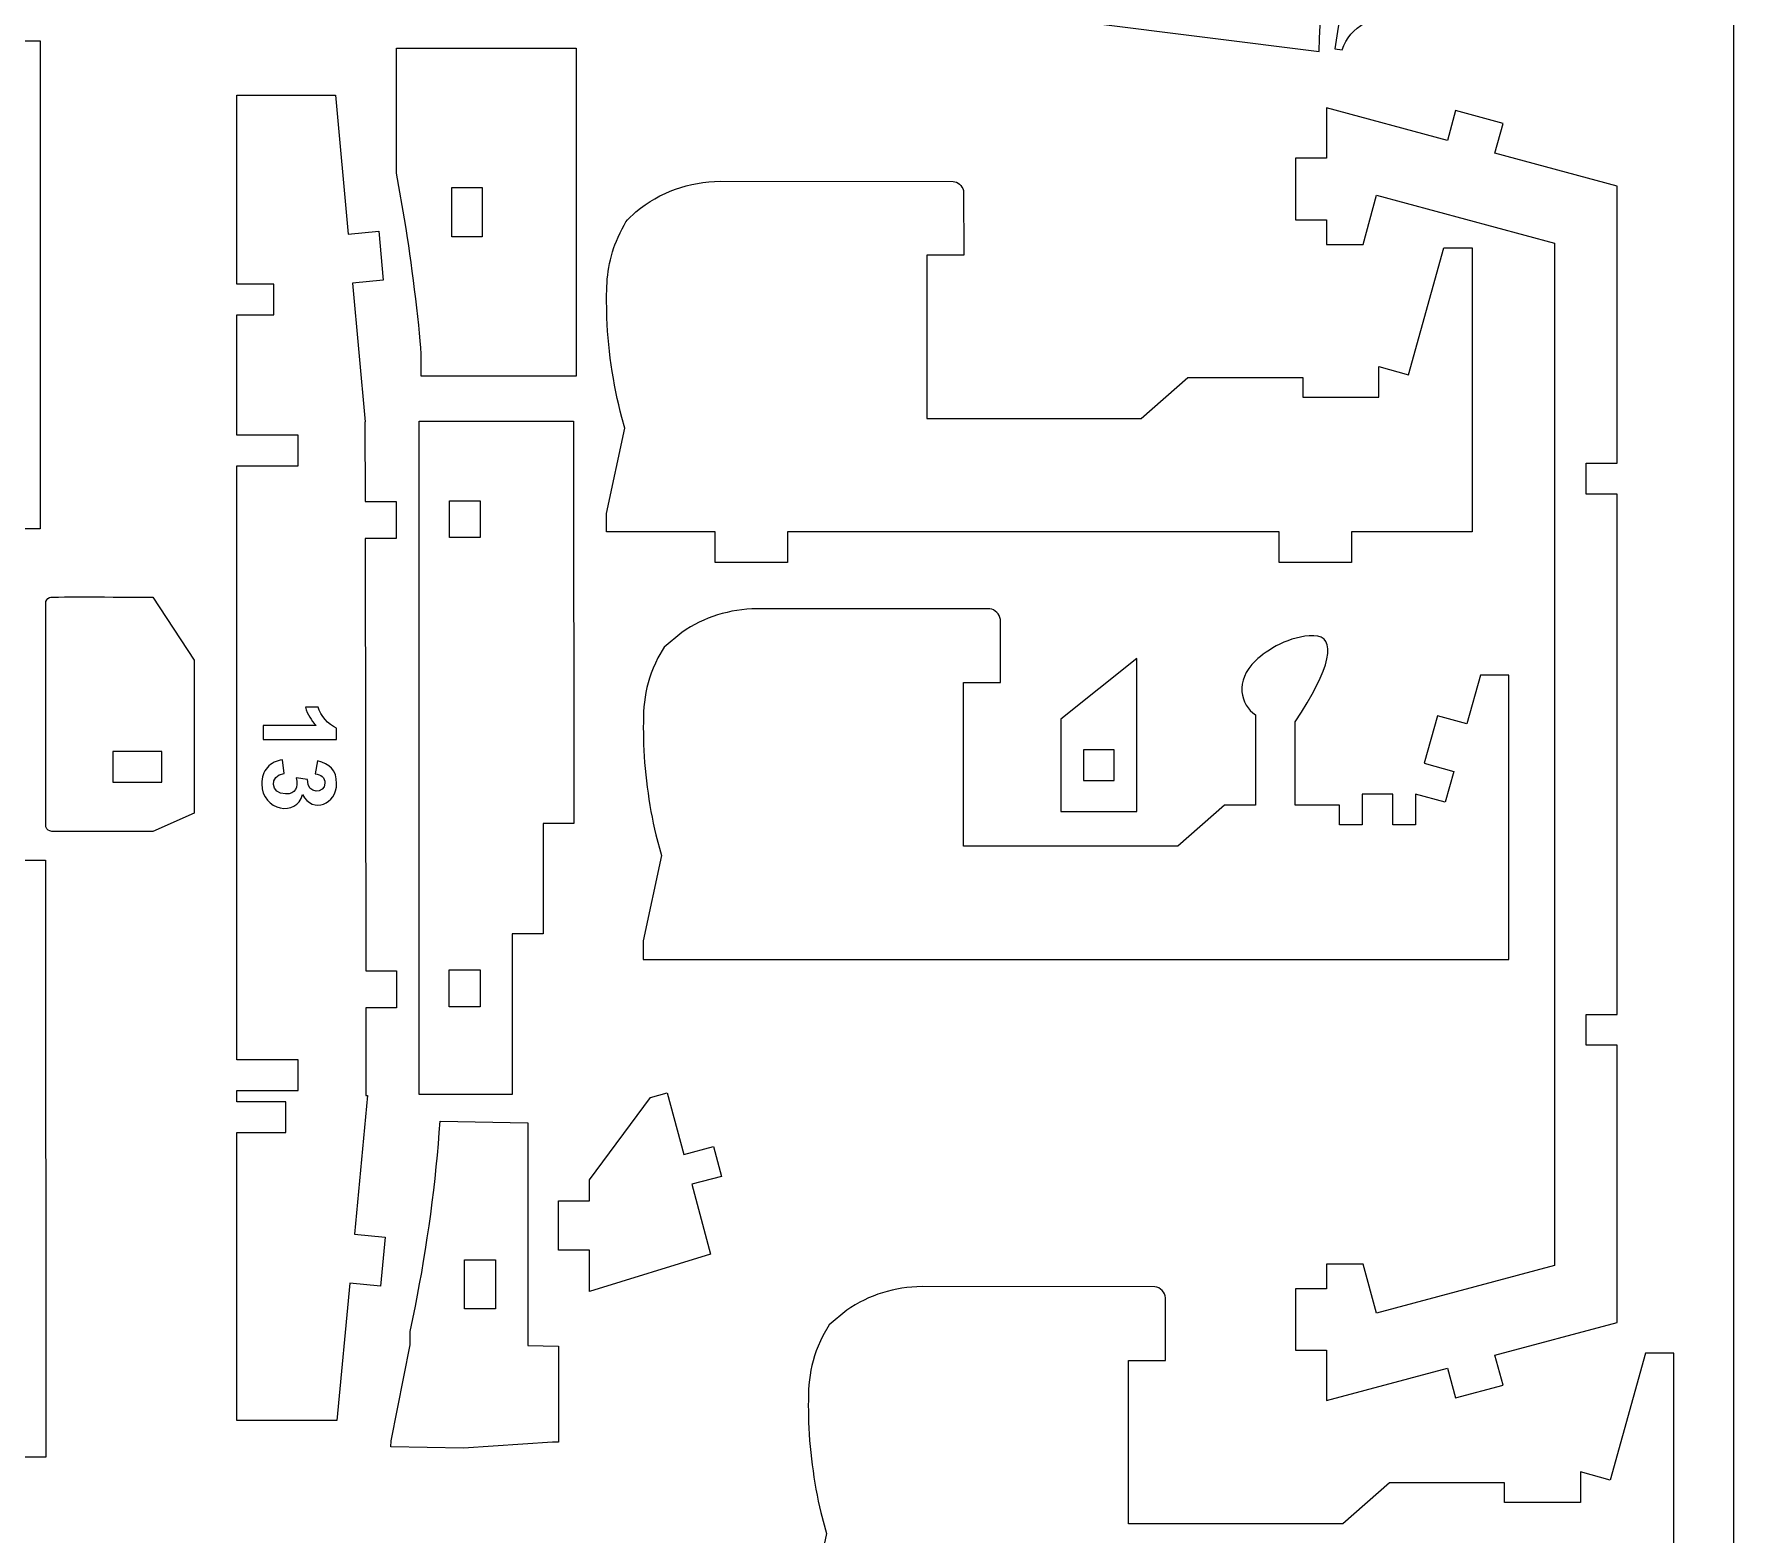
# Model space of a CAD drawing. Header units: centimetres. Extents: x -115 to 36, y 62 to 130.
# Drawn here: x -57.86 to -40.25, y 95.23 to 110.78 of the extents above; entities that cross this region are included whole.
import ezdxf

# ---------------------------------------------------------------- set-up
doc = ezdxf.new("R2010")
doc.units = ezdxf.units.CM
doc.header["$MEASUREMENT"] = 0
doc.layers.add('Camada 1', color=7, linetype='Continuous')

msp = doc.modelspace()

# ---------------------------------------------------------------- linework, layer by layer
at = {"layer": 'Camada 1', "lineweight": 9}
for points, knots in [([(-76.48531, 129.0524), (-76.48531, 129.73959), (-75.92308, 130.30186), (-75.23589, 130.30186), (-75.23589, 130.30186), (-75.23589, 130.30186), (-41.50117, 130.30186), (-41.50117, 130.30186), (-41.50117, 130.30186), (-40.81398, 130.30186), (-40.25171, 129.73959), (-40.25171, 129.0524), (-40.25171, 129.0524), (-40.25171, 129.0524), (-40.25171, 76.57619), (-40.25171, 76.57619), (-40.25171, 76.57619), (-40.25171, 75.88896), (-40.81398, 75.32674), (-41.50117, 75.32674), (-41.50117, 75.32674), (-41.50117, 75.32674), (-75.23589, 75.32674), (-75.23589, 75.32674), (-75.23589, 75.32674), (-75.92308, 75.32674), (-76.48531, 75.88896), (-76.48531, 76.57619), (-76.48531, 76.57619), (-76.48531, 76.57619), (-76.48531, 129.0524), (-76.48531, 129.0524)], [0, 0, 0, 0, 0.11111111, 0.11111111, 0.11111111, 0.11111111, 0.22222222, 0.22222222, 0.22222222, 0.22222222, 0.33333333, 0.33333333, 0.33333333, 0.33333333, 0.44444444, 0.44444444, 0.44444444, 0.44444444, 0.55555556, 0.55555556, 0.55555556, 0.55555556, 0.66666667, 0.66666667, 0.66666667, 0.66666667, 0.77777778, 0.77777778, 0.77777778, 0.77777778, 1, 1, 1, 1]), ([(-44.86563, 112.9961), (-44.65732, 112.941), (-44.69639, 112.95119), (-44.50842, 112.85409), (-44.50842, 112.85409), (-44.31948, 112.71112), (-44.37018, 112.7559), (-44.20657, 112.58328), (-44.20657, 112.58328), (-44.43251, 111.87765), (-44.52601, 111.33682), (-44.54999, 110.59627), (-44.54999, 110.59627), (-44.54999, 110.59627), (-46.9168, 110.89165), (-46.9168, 110.89165), (-46.9168, 110.89165), (-46.68717, 111.27191), (-46.67427, 111.37247), (-46.65968, 111.80995), (-46.65968, 111.80995), (-46.65968, 111.80995), (-46.62386, 113.27004), (-46.62386, 113.27004), (-46.62386, 113.27004), (-46.02628, 113.21875), (-45.44748, 113.15003), (-44.86563, 112.9961)], [0, 0, 0, 0, 0.125, 0.125, 0.125, 0.125, 0.25, 0.25, 0.25, 0.25, 0.375, 0.375, 0.375, 0.375, 0.5, 0.5, 0.5, 0.5, 0.625, 0.625, 0.625, 0.625, 0.75, 0.75, 0.75, 0.75, 1, 1, 1, 1]), ([(-44.38498, 110.62143), (-44.31355, 111.12817), (-44.24128, 111.43908), (-44.08194, 111.9254), (-44.08194, 111.9254), (-44.08194, 111.9254), (-43.83349, 112.54784), (-43.83349, 112.54784), (-43.83349, 112.54784), (-43.83349, 112.54784), (-43.72917, 112.35716), (-43.72917, 112.35716), (-43.72917, 112.35716), (-43.67322, 112.2366), (-43.60856, 112.02469), (-43.5812, 111.89436), (-43.5812, 111.89436), (-43.53468, 111.67285), (-43.51481, 111.39645), (-43.51265, 111.16835), (-43.51265, 111.16835), (-43.51265, 111.16835), (-44.07589, 110.89262), (-44.07589, 110.89262), (-44.07589, 110.89262), (-44.19349, 110.82391), (-44.2631, 110.73814), (-44.3108, 110.61339), (-44.3108, 110.61339), (-44.3108, 110.61339), (-44.38498, 110.62143), (-44.38498, 110.62143)], [0, 0, 0, 0, 0.11111111, 0.11111111, 0.11111111, 0.11111111, 0.22222222, 0.22222222, 0.22222222, 0.22222222, 0.33333333, 0.33333333, 0.33333333, 0.33333333, 0.44444444, 0.44444444, 0.44444444, 0.44444444, 0.55555556, 0.55555556, 0.55555556, 0.55555556, 0.66666667, 0.66666667, 0.66666667, 0.66666667, 0.77777778, 0.77777778, 0.77777778, 0.77777778, 1, 1, 1, 1]), ([(-57.79739, 110.7064), (-57.79739, 110.7064), (-59.45777, 110.70623), (-59.45777, 110.70623), (-59.45777, 110.70623), (-59.45777, 110.70623), (-59.4573, 105.6503), (-59.4573, 105.6503), (-59.4573, 105.6503), (-59.4573, 105.6503), (-57.79692, 105.65042), (-57.79692, 105.65042), (-57.79692, 105.65042), (-57.79692, 105.65042), (-57.79739, 110.7064), (-57.79739, 110.7064)], [0, 0, 0, 0, 0.2, 0.2, 0.2, 0.2, 0.4, 0.4, 0.4, 0.4, 0.6, 0.6, 0.6, 0.6, 1, 1, 1, 1]), ([(-53.84832, 107.23193), (-53.84832, 107.23193), (-52.24486, 107.23193), (-52.24486, 107.23193), (-52.24486, 107.23193), (-52.24486, 107.23193), (-52.24486, 110.63011), (-52.24486, 110.63011), (-52.24486, 110.63011), (-52.24486, 110.63011), (-54.10471, 110.63011), (-54.10471, 110.63011), (-54.10471, 110.63011), (-54.10471, 110.63011), (-54.10471, 109.33401), (-54.10471, 109.33401), (-54.10471, 109.33401), (-54.10471, 109.33401), (-54.01113, 108.80223), (-54.01113, 108.80223), (-54.01113, 108.80223), (-53.95839, 108.472), (-53.86688, 107.78206), (-53.85098, 107.4613), (-53.85098, 107.4613), (-53.85098, 107.4613), (-53.84832, 107.23193), (-53.84832, 107.23193)], [0, 0, 0, 0, 0.125, 0.125, 0.125, 0.125, 0.25, 0.25, 0.25, 0.25, 0.375, 0.375, 0.375, 0.375, 0.5, 0.5, 0.5, 0.5, 0.625, 0.625, 0.625, 0.625, 0.75, 0.75, 0.75, 0.75, 1, 1, 1, 1]), ([(-55.37578, 108.18414), (-55.37578, 108.18414), (-55.37578, 107.8655), (-55.37578, 107.8655), (-55.37578, 107.8655), (-55.37578, 107.8655), (-55.75811, 107.86503), (-55.75811, 107.86503), (-55.75811, 107.86503), (-55.75811, 107.86503), (-55.75832, 106.62006), (-55.75832, 106.62006), (-55.75832, 106.62006), (-55.75832, 106.62006), (-55.12251, 106.62006), (-55.12251, 106.62006), (-55.12251, 106.62006), (-55.12251, 106.62006), (-55.12251, 106.3015), (-55.12251, 106.3015), (-55.12251, 106.3015), (-55.12251, 106.3015), (-55.75832, 106.30146), (-55.75832, 106.30146), (-55.75832, 106.30146), (-55.75832, 106.30146), (-55.7595, 100.14746), (-55.7595, 100.14746), (-55.7595, 100.14746), (-55.7595, 100.14746), (-55.12234, 100.1475), (-55.12234, 100.1475), (-55.12234, 100.1475), (-55.12234, 100.1475), (-55.12234, 99.8289), (-55.12234, 99.8289), (-55.12234, 99.8289), (-55.12234, 99.8289), (-55.75955, 99.82885), (-55.75955, 99.82885), (-55.75955, 99.82885), (-55.75955, 99.82885), (-55.75955, 99.7115), (-55.75955, 99.7115), (-55.75955, 99.7115), (-55.75955, 99.7115), (-55.2498, 99.71142), (-55.2498, 99.71142), (-55.2498, 99.71142), (-55.2498, 99.71142), (-55.24984, 99.39282), (-55.24984, 99.39282), (-55.24984, 99.39282), (-55.24984, 99.39282), (-55.75963, 99.39286), (-55.75963, 99.39286), (-55.75963, 99.39286), (-55.75963, 99.39286), (-55.7601, 96.41008), (-55.7601, 96.41008), (-55.7601, 96.41008), (-55.7601, 96.41008), (-54.72356, 96.41016), (-54.72356, 96.41016), (-54.72356, 96.41016), (-54.72356, 96.41016), (-54.58836, 97.83292), (-54.58836, 97.83292), (-54.58836, 97.83292), (-54.58836, 97.83292), (-54.2712, 97.80268), (-54.2712, 97.80268), (-54.2712, 97.80268), (-54.2712, 97.80268), (-54.22299, 98.31019), (-54.22299, 98.31019), (-54.22299, 98.31019), (-54.22299, 98.31019), (-54.54016, 98.34042), (-54.54016, 98.34042), (-54.54016, 98.34042), (-54.54016, 98.34042), (-54.40699, 99.77642), (-54.40699, 99.77642), (-54.40699, 99.77642), (-54.40699, 99.77642), (-54.42251, 99.77642), (-54.42251, 99.77642), (-54.42251, 99.77642), (-54.42251, 99.77642), (-54.42378, 100.68609), (-54.42378, 100.68609), (-54.42378, 100.68609), (-54.42378, 100.68609), (-54.10454, 100.68655), (-54.10454, 100.68655), (-54.10454, 100.68655), (-54.10454, 100.68655), (-54.10513, 101.06888), (-54.10513, 101.06888), (-54.10513, 101.06888), (-54.10513, 101.06888), (-54.42437, 101.06842), (-54.42437, 101.06842), (-54.42437, 101.06842), (-54.42437, 101.06842), (-54.43059, 105.54919), (-54.43059, 105.54919), (-54.43059, 105.54919), (-54.43059, 105.54919), (-54.10932, 105.54931), (-54.10932, 105.54931), (-54.10932, 105.54931), (-54.10932, 105.54931), (-54.10957, 105.93164), (-54.10957, 105.93164), (-54.10957, 105.93164), (-54.10957, 105.93164), (-54.43114, 105.93152), (-54.43114, 105.93152), (-54.43114, 105.93152), (-54.43114, 105.93152), (-54.43355, 106.75597), (-54.43355, 106.75597), (-54.43355, 106.75597), (-54.43355, 106.75597), (-54.42923, 106.75644), (-54.42923, 106.75644), (-54.42923, 106.75644), (-54.42923, 106.75644), (-54.55995, 108.19493), (-54.55995, 108.19493), (-54.55995, 108.19493), (-54.55995, 108.19493), (-54.24198, 108.22423), (-54.24198, 108.22423), (-54.24198, 108.22423), (-54.24198, 108.22423), (-54.28812, 108.73191), (-54.28812, 108.73191), (-54.28812, 108.73191), (-54.28812, 108.73191), (-54.60608, 108.7026), (-54.60608, 108.7026), (-54.60608, 108.7026), (-54.60608, 108.7026), (-54.73676, 110.14109), (-54.73676, 110.14109), (-54.73676, 110.14109), (-54.73676, 110.14109), (-55.76039, 110.14113), (-55.76039, 110.14113), (-55.76039, 110.14113), (-55.76039, 110.14113), (-55.75811, 108.18364), (-55.75811, 108.18364), (-55.75811, 108.18364), (-55.75811, 108.18364), (-55.37578, 108.18414), (-55.37578, 108.18414)], [0, 0, 0, 0, 0.02439024, 0.02439024, 0.02439024, 0.02439024, 0.04878049, 0.04878049, 0.04878049, 0.04878049, 0.07317073, 0.07317073, 0.07317073, 0.07317073, 0.09756098, 0.09756098, 0.09756098, 0.09756098, 0.12195122, 0.12195122, 0.12195122, 0.12195122, 0.14634146, 0.14634146, 0.14634146, 0.14634146, 0.17073171, 0.17073171, 0.17073171, 0.17073171, 0.19512195, 0.19512195, 0.19512195, 0.19512195, 0.2195122, 0.2195122, 0.2195122, 0.2195122, 0.24390244, 0.24390244, 0.24390244, 0.24390244, 0.26829268, 0.26829268, 0.26829268, 0.26829268, 0.29268293, 0.29268293, 0.29268293, 0.29268293, 0.31707317, 0.31707317, 0.31707317, 0.31707317, 0.34146341, 0.34146341, 0.34146341, 0.34146341, 0.36585366, 0.36585366, 0.36585366, 0.36585366, 0.3902439, 0.3902439, 0.3902439, 0.3902439, 0.41463415, 0.41463415, 0.41463415, 0.41463415, 0.43902439, 0.43902439, 0.43902439, 0.43902439, 0.46341463, 0.46341463, 0.46341463, 0.46341463, 0.48780488, 0.48780488, 0.48780488, 0.48780488, 0.51219512, 0.51219512, 0.51219512, 0.51219512, 0.53658537, 0.53658537, 0.53658537, 0.53658537, 0.56097561, 0.56097561, 0.56097561, 0.56097561, 0.58536585, 0.58536585, 0.58536585, 0.58536585, 0.6097561, 0.6097561, 0.6097561, 0.6097561, 0.63414634, 0.63414634, 0.63414634, 0.63414634, 0.65853659, 0.65853659, 0.65853659, 0.65853659, 0.68292683, 0.68292683, 0.68292683, 0.68292683, 0.70731707, 0.70731707, 0.70731707, 0.70731707, 0.73170732, 0.73170732, 0.73170732, 0.73170732, 0.75609756, 0.75609756, 0.75609756, 0.75609756, 0.7804878, 0.7804878, 0.7804878, 0.7804878, 0.80487805, 0.80487805, 0.80487805, 0.80487805, 0.82926829, 0.82926829, 0.82926829, 0.82926829, 0.85365854, 0.85365854, 0.85365854, 0.85365854, 0.87804878, 0.87804878, 0.87804878, 0.87804878, 0.90243902, 0.90243902, 0.90243902, 0.90243902, 0.92682927, 0.92682927, 0.92682927, 0.92682927, 0.95121951, 0.95121951, 0.95121951, 0.95121951, 1, 1, 1, 1]), ([(-41.78158, 106.32755), (-41.78158, 106.32755), (-41.78158, 106.00895), (-41.78158, 106.00895), (-41.78158, 106.00895), (-41.78158, 106.00895), (-41.46298, 106.00895), (-41.46298, 106.00895), (-41.46298, 106.00895), (-41.46298, 106.00895), (-41.46298, 100.61711), (-41.46298, 100.61711), (-41.46298, 100.61711), (-41.46298, 100.61711), (-41.78158, 100.61711), (-41.78158, 100.61711), (-41.78158, 100.61711), (-41.78158, 100.61711), (-41.78158, 100.29851), (-41.78158, 100.29851), (-41.78158, 100.29851), (-41.78158, 100.29851), (-41.46298, 100.29851), (-41.46298, 100.29851), (-41.46298, 100.29851), (-41.46298, 100.29851), (-41.46298, 97.4261), (-41.46298, 97.4261), (-41.46298, 97.4261), (-41.46298, 97.4261), (-42.72753, 97.08543), (-42.72753, 97.08543), (-42.72753, 97.08543), (-42.72753, 97.08543), (-42.64422, 96.77609), (-42.64422, 96.77609), (-42.64422, 96.77609), (-42.64422, 96.77609), (-43.13642, 96.64347), (-43.13642, 96.64347), (-43.13642, 96.64347), (-43.13642, 96.64347), (-43.21977, 96.95281), (-43.21977, 96.95281), (-43.21977, 96.95281), (-43.21977, 96.95281), (-44.47362, 96.61501), (-44.47362, 96.61501), (-44.47362, 96.61501), (-44.47362, 96.61501), (-44.47362, 97.13765), (-44.47362, 97.13765), (-44.47362, 97.13765), (-44.47362, 97.13765), (-44.79223, 97.13765), (-44.79223, 97.13765), (-44.79223, 97.13765), (-44.79223, 97.13765), (-44.79223, 97.77486), (-44.79223, 97.77486), (-44.79223, 97.77486), (-44.79223, 97.77486), (-44.47362, 97.77486), (-44.47362, 97.77486), (-44.47362, 97.77486), (-44.47362, 97.77486), (-44.47362, 98.02977), (-44.47362, 98.02977), (-44.47362, 98.02977), (-44.47362, 98.02977), (-44.09129, 98.02977), (-44.09129, 98.02977), (-44.09129, 98.02977), (-44.09129, 98.02977), (-43.95386, 97.5196), (-43.95386, 97.5196), (-43.95386, 97.5196), (-43.95386, 97.5196), (-42.11088, 98.0162), (-42.11088, 98.0162), (-42.11088, 98.0162), (-42.11088, 98.0162), (-42.11088, 108.60986), (-42.11088, 108.60986), (-42.11088, 108.60986), (-42.11088, 108.60986), (-43.95386, 109.10641), (-43.95386, 109.10641), (-43.95386, 109.10641), (-43.95386, 109.10641), (-44.09129, 108.59629), (-44.09129, 108.59629), (-44.09129, 108.59629), (-44.09129, 108.59629), (-44.47362, 108.59629), (-44.47362, 108.59629), (-44.47362, 108.59629), (-44.47362, 108.59629), (-44.47362, 108.85116), (-44.47362, 108.85116), (-44.47362, 108.85116), (-44.47362, 108.85116), (-44.79223, 108.85116), (-44.79223, 108.85116), (-44.79223, 108.85116), (-44.79223, 108.85116), (-44.79223, 109.48836), (-44.79223, 109.48836), (-44.79223, 109.48836), (-44.79223, 109.48836), (-44.47362, 109.48836), (-44.47362, 109.48836), (-44.47362, 109.48836), (-44.47362, 109.48836), (-44.47362, 110.01105), (-44.47362, 110.01105), (-44.47362, 110.01105), (-44.47362, 110.01105), (-43.21977, 109.67325), (-43.21977, 109.67325), (-43.21977, 109.67325), (-43.21977, 109.67325), (-43.13642, 109.98259), (-43.13642, 109.98259), (-43.13642, 109.98259), (-43.13642, 109.98259), (-42.64422, 109.84997), (-42.64422, 109.84997), (-42.64422, 109.84997), (-42.64422, 109.84997), (-42.72753, 109.54063), (-42.72753, 109.54063), (-42.72753, 109.54063), (-42.72753, 109.54063), (-41.46298, 109.19991), (-41.46298, 109.19991), (-41.46298, 109.19991), (-41.46298, 109.19991), (-41.46298, 106.32755), (-41.46298, 106.32755), (-41.46298, 106.32755), (-41.46298, 106.32755), (-41.78158, 106.32755), (-41.78158, 106.32755)], [0, 0, 0, 0, 0.02702703, 0.02702703, 0.02702703, 0.02702703, 0.05405405, 0.05405405, 0.05405405, 0.05405405, 0.08108108, 0.08108108, 0.08108108, 0.08108108, 0.10810811, 0.10810811, 0.10810811, 0.10810811, 0.13513514, 0.13513514, 0.13513514, 0.13513514, 0.16216216, 0.16216216, 0.16216216, 0.16216216, 0.18918919, 0.18918919, 0.18918919, 0.18918919, 0.21621622, 0.21621622, 0.21621622, 0.21621622, 0.24324324, 0.24324324, 0.24324324, 0.24324324, 0.27027027, 0.27027027, 0.27027027, 0.27027027, 0.2972973, 0.2972973, 0.2972973, 0.2972973, 0.32432432, 0.32432432, 0.32432432, 0.32432432, 0.35135135, 0.35135135, 0.35135135, 0.35135135, 0.37837838, 0.37837838, 0.37837838, 0.37837838, 0.40540541, 0.40540541, 0.40540541, 0.40540541, 0.43243243, 0.43243243, 0.43243243, 0.43243243, 0.45945946, 0.45945946, 0.45945946, 0.45945946, 0.48648649, 0.48648649, 0.48648649, 0.48648649, 0.51351351, 0.51351351, 0.51351351, 0.51351351, 0.54054054, 0.54054054, 0.54054054, 0.54054054, 0.56756757, 0.56756757, 0.56756757, 0.56756757, 0.59459459, 0.59459459, 0.59459459, 0.59459459, 0.62162162, 0.62162162, 0.62162162, 0.62162162, 0.64864865, 0.64864865, 0.64864865, 0.64864865, 0.67567568, 0.67567568, 0.67567568, 0.67567568, 0.7027027, 0.7027027, 0.7027027, 0.7027027, 0.72972973, 0.72972973, 0.72972973, 0.72972973, 0.75675676, 0.75675676, 0.75675676, 0.75675676, 0.78378378, 0.78378378, 0.78378378, 0.78378378, 0.81081081, 0.81081081, 0.81081081, 0.81081081, 0.83783784, 0.83783784, 0.83783784, 0.83783784, 0.86486486, 0.86486486, 0.86486486, 0.86486486, 0.89189189, 0.89189189, 0.89189189, 0.89189189, 0.91891892, 0.91891892, 0.91891892, 0.91891892, 0.94594595, 0.94594595, 0.94594595, 0.94594595, 1, 1, 1, 1]), ([(-53.21661, 109.18625), (-53.21661, 109.18625), (-53.53318, 109.18625), (-53.53318, 109.18625), (-53.53318, 109.18625), (-53.53318, 109.18625), (-53.53318, 108.6763), (-53.53318, 108.6763), (-53.53318, 108.6763), (-53.53318, 108.6763), (-53.21661, 108.6763), (-53.21661, 108.6763), (-53.21661, 108.6763), (-53.21661, 108.6763), (-53.21661, 109.18625), (-53.21661, 109.18625)], [0, 0, 0, 0, 0.2, 0.2, 0.2, 0.2, 0.4, 0.4, 0.4, 0.4, 0.6, 0.6, 0.6, 0.6, 1, 1, 1, 1]), ([(-44.21242, 105.61693), (-44.21242, 105.61693), (-42.963, 105.61693), (-42.963, 105.61693), (-42.963, 105.61693), (-42.963, 105.61693), (-42.963, 108.56102), (-42.963, 108.56102), (-42.963, 108.56102), (-42.963, 108.56102), (-43.25737, 108.56102), (-43.25737, 108.56102), (-43.25737, 108.56102), (-43.25737, 108.56102), (-43.62224, 107.24509), (-43.62224, 107.24509), (-43.62224, 107.24509), (-43.62224, 107.24509), (-43.92925, 107.33017), (-43.92925, 107.33017), (-43.92925, 107.33017), (-43.92925, 107.33017), (-43.92925, 107.01157), (-43.92925, 107.01157), (-43.92925, 107.01157), (-43.92925, 107.01157), (-44.71751, 107.01157), (-44.71751, 107.01157), (-44.71751, 107.01157), (-44.71751, 107.01157), (-44.71751, 107.21548), (-44.71751, 107.21548), (-44.71751, 107.21548), (-44.71751, 107.21548), (-45.9076, 107.21548), (-45.9076, 107.21548), (-45.9076, 107.21548), (-45.9076, 107.21548), (-46.39337, 106.79167), (-46.39337, 106.79167), (-46.39337, 106.79167), (-46.39337, 106.79167), (-48.6117, 106.79167), (-48.6117, 106.79167), (-48.6117, 106.79167), (-48.6117, 106.79167), (-48.6117, 108.48579), (-48.6117, 108.48579), (-48.6117, 108.48579), (-48.6117, 108.48579), (-48.22941, 108.48579), (-48.22941, 108.48579), (-48.22941, 108.48579), (-48.22941, 108.48579), (-48.23372, 109.15598), (-48.23372, 109.15598), (-48.23372, 109.15598), (-48.2468, 109.20471), (-48.29156, 109.24455), (-48.3402, 109.24935), (-48.3402, 109.24935), (-48.3402, 109.24935), (-50.75069, 109.25045), (-50.75069, 109.25045), (-50.75069, 109.25045), (-51.07577, 109.24345), (-51.37399, 109.14285), (-51.62484, 108.93261), (-51.62484, 108.93261), (-51.62484, 108.93261), (-51.71234, 108.85252), (-51.71234, 108.85252), (-51.71234, 108.85252), (-51.75275, 108.80349), (-51.83014, 108.6305), (-51.85371, 108.56263), (-51.85371, 108.56263), (-51.93287, 108.33468), (-51.93148, 108.14642), (-51.92733, 107.90343), (-51.92733, 107.90343), (-51.92121, 107.54485), (-51.86258, 107.14769), (-51.77103, 106.80089), (-51.77103, 106.80089), (-51.77103, 106.80089), (-51.7413, 106.6933), (-51.7413, 106.6933), (-51.7413, 106.6933), (-51.7413, 106.6933), (-51.92864, 105.80808), (-51.92864, 105.80808), (-51.92864, 105.80808), (-51.92864, 105.80808), (-51.92864, 105.61693), (-51.92864, 105.61693), (-51.92864, 105.61693), (-51.92864, 105.61693), (-50.80415, 105.61693), (-50.80415, 105.61693), (-50.80415, 105.61693), (-50.80415, 105.61693), (-50.80415, 105.29833), (-50.80415, 105.29833), (-50.80415, 105.29833), (-50.80415, 105.29833), (-50.0545, 105.29833), (-50.0545, 105.29833), (-50.0545, 105.29833), (-50.0545, 105.29833), (-50.0545, 105.61693), (-50.0545, 105.61693), (-50.0545, 105.61693), (-50.0545, 105.61693), (-44.96211, 105.61693), (-44.96211, 105.61693), (-44.96211, 105.61693), (-44.96211, 105.61693), (-44.96211, 105.29833), (-44.96211, 105.29833), (-44.96211, 105.29833), (-44.96211, 105.29833), (-44.21242, 105.29833), (-44.21242, 105.29833), (-44.21242, 105.29833), (-44.21242, 105.29833), (-44.21242, 105.61693), (-44.21242, 105.61693)], [0, 0, 0, 0, 0.03030303, 0.03030303, 0.03030303, 0.03030303, 0.06060606, 0.06060606, 0.06060606, 0.06060606, 0.09090909, 0.09090909, 0.09090909, 0.09090909, 0.12121212, 0.12121212, 0.12121212, 0.12121212, 0.15151515, 0.15151515, 0.15151515, 0.15151515, 0.18181818, 0.18181818, 0.18181818, 0.18181818, 0.21212121, 0.21212121, 0.21212121, 0.21212121, 0.24242424, 0.24242424, 0.24242424, 0.24242424, 0.27272727, 0.27272727, 0.27272727, 0.27272727, 0.3030303, 0.3030303, 0.3030303, 0.3030303, 0.33333333, 0.33333333, 0.33333333, 0.33333333, 0.36363636, 0.36363636, 0.36363636, 0.36363636, 0.39393939, 0.39393939, 0.39393939, 0.39393939, 0.42424242, 0.42424242, 0.42424242, 0.42424242, 0.45454545, 0.45454545, 0.45454545, 0.45454545, 0.48484848, 0.48484848, 0.48484848, 0.48484848, 0.51515152, 0.51515152, 0.51515152, 0.51515152, 0.54545455, 0.54545455, 0.54545455, 0.54545455, 0.57575758, 0.57575758, 0.57575758, 0.57575758, 0.60606061, 0.60606061, 0.60606061, 0.60606061, 0.63636364, 0.63636364, 0.63636364, 0.63636364, 0.66666667, 0.66666667, 0.66666667, 0.66666667, 0.6969697, 0.6969697, 0.6969697, 0.6969697, 0.72727273, 0.72727273, 0.72727273, 0.72727273, 0.75757576, 0.75757576, 0.75757576, 0.75757576, 0.78787879, 0.78787879, 0.78787879, 0.78787879, 0.81818182, 0.81818182, 0.81818182, 0.81818182, 0.84848485, 0.84848485, 0.84848485, 0.84848485, 0.87878788, 0.87878788, 0.87878788, 0.87878788, 0.90909091, 0.90909091, 0.90909091, 0.90909091, 0.93939394, 0.93939394, 0.93939394, 0.93939394, 1, 1, 1, 1]), ([(-52.5874, 102.59385), (-52.5874, 102.59385), (-52.2693, 102.59398), (-52.2693, 102.59398), (-52.2693, 102.59398), (-52.2693, 102.59398), (-52.27061, 106.76566), (-52.27061, 106.76566), (-52.27061, 106.76566), (-52.27061, 106.76566), (-53.87157, 106.76515), (-53.87157, 106.76515), (-53.87157, 106.76515), (-53.87157, 106.76515), (-53.86946, 99.78555), (-53.86946, 99.78555), (-53.86946, 99.78555), (-53.86946, 99.78555), (-52.90545, 99.78585), (-52.90545, 99.78585), (-52.90545, 99.78585), (-52.90545, 99.78585), (-52.90596, 101.45354), (-52.90596, 101.45354), (-52.90596, 101.45354), (-52.90596, 101.45354), (-52.58736, 101.45367), (-52.58736, 101.45367), (-52.58736, 101.45367), (-52.58736, 101.45367), (-52.5874, 102.59385), (-52.5874, 102.59385)], [0, 0, 0, 0, 0.11111111, 0.11111111, 0.11111111, 0.11111111, 0.22222222, 0.22222222, 0.22222222, 0.22222222, 0.33333333, 0.33333333, 0.33333333, 0.33333333, 0.44444444, 0.44444444, 0.44444444, 0.44444444, 0.55555556, 0.55555556, 0.55555556, 0.55555556, 0.66666667, 0.66666667, 0.66666667, 0.66666667, 0.77777778, 0.77777778, 0.77777778, 0.77777778, 1, 1, 1, 1]), ([(-53.23978, 105.94035), (-53.23978, 105.94035), (-53.55716, 105.94027), (-53.55716, 105.94027), (-53.55716, 105.94027), (-53.55716, 105.94027), (-53.55707, 105.55781), (-53.55707, 105.55781), (-53.55707, 105.55781), (-53.55707, 105.55781), (-53.23966, 105.55794), (-53.23966, 105.55794), (-53.23966, 105.55794), (-53.23966, 105.55794), (-53.23978, 105.94035), (-53.23978, 105.94035)], [0, 0, 0, 0, 0.2, 0.2, 0.2, 0.2, 0.4, 0.4, 0.4, 0.4, 0.6, 0.6, 0.6, 0.6, 1, 1, 1, 1]), ([(-57.73662, 102.56078), (-57.72884, 102.53173), (-57.70512, 102.51549), (-57.67505, 102.51354), (-57.67505, 102.51354), (-57.67505, 102.51354), (-56.62824, 102.51354), (-56.62824, 102.51354), (-56.62824, 102.51354), (-56.62824, 102.51354), (-56.20231, 102.70346), (-56.20231, 102.70346), (-56.20231, 102.70346), (-56.20231, 102.70346), (-56.20231, 104.28776), (-56.20231, 104.28776), (-56.20231, 104.28776), (-56.20231, 104.28776), (-56.6282, 104.93985), (-56.6282, 104.93985), (-56.6282, 104.93985), (-56.80936, 104.93985), (-57.66786, 104.95008), (-57.69945, 104.93702), (-57.69945, 104.93702), (-57.72364, 104.92699), (-57.73793, 104.90445), (-57.73878, 104.87815), (-57.73878, 104.87815), (-57.73878, 104.87815), (-57.73662, 102.56078), (-57.73662, 102.56078)], [0, 0, 0, 0, 0.11111111, 0.11111111, 0.11111111, 0.11111111, 0.22222222, 0.22222222, 0.22222222, 0.22222222, 0.33333333, 0.33333333, 0.33333333, 0.33333333, 0.44444444, 0.44444444, 0.44444444, 0.44444444, 0.55555556, 0.55555556, 0.55555556, 0.55555556, 0.66666667, 0.66666667, 0.66666667, 0.66666667, 0.77777778, 0.77777778, 0.77777778, 0.77777778, 1, 1, 1, 1]), ([(-44.79644, 103.64908), (-44.79644, 103.64908), (-44.79644, 102.78563), (-44.79644, 102.78563), (-44.79644, 102.78563), (-44.79644, 102.78563), (-44.33766, 102.78563), (-44.33766, 102.78563), (-44.33766, 102.78563), (-44.33766, 102.78563), (-44.33766, 102.58176), (-44.33766, 102.58176), (-44.33766, 102.58176), (-44.33766, 102.58176), (-44.10283, 102.58176), (-44.10283, 102.58176), (-44.10283, 102.58176), (-44.10283, 102.58176), (-44.10283, 102.90032), (-44.10283, 102.90032), (-44.10283, 102.90032), (-44.10283, 102.90032), (-43.78422, 102.90032), (-43.78422, 102.90032), (-43.78422, 102.90032), (-43.78422, 102.90032), (-43.78422, 102.58176), (-43.78422, 102.58176), (-43.78422, 102.58176), (-43.78422, 102.58176), (-43.54935, 102.58176), (-43.54935, 102.58176), (-43.54935, 102.58176), (-43.54935, 102.58176), (-43.54935, 102.90032), (-43.54935, 102.90032), (-43.54935, 102.90032), (-43.54935, 102.90032), (-43.24234, 102.81523), (-43.24234, 102.81523), (-43.24234, 102.81523), (-43.24234, 102.81523), (-43.15353, 103.13548), (-43.15353, 103.13548), (-43.15353, 103.13548), (-43.15353, 103.13548), (-43.46055, 103.22061), (-43.46055, 103.22061), (-43.46055, 103.22061), (-43.46055, 103.22061), (-43.32438, 103.71183), (-43.32438, 103.71183), (-43.32438, 103.71183), (-43.32438, 103.71183), (-43.01736, 103.62671), (-43.01736, 103.62671), (-43.01736, 103.62671), (-43.01736, 103.62671), (-42.87747, 104.13117), (-42.87747, 104.13117), (-42.87747, 104.13117), (-42.87747, 104.13117), (-42.5831, 104.13117), (-42.5831, 104.13117), (-42.5831, 104.13117), (-42.5831, 104.13117), (-42.5831, 101.18708), (-42.5831, 101.18708), (-42.5831, 101.18708), (-42.5831, 101.18708), (-51.54878, 101.18708), (-51.54878, 101.18708), (-51.54878, 101.18708), (-51.54878, 101.18708), (-51.54878, 101.37827), (-51.54878, 101.37827), (-51.54878, 101.37827), (-51.54878, 101.37827), (-51.3614, 102.26349), (-51.3614, 102.26349), (-51.3614, 102.26349), (-51.3614, 102.26349), (-51.41841, 102.47929), (-51.41841, 102.47929), (-51.41841, 102.47929), (-51.49294, 102.79113), (-51.54197, 103.15312), (-51.54747, 103.47358), (-51.54747, 103.47358), (-51.55298, 103.79434), (-51.54715, 104.02144), (-51.39731, 104.31085), (-51.39731, 104.31085), (-51.39731, 104.31085), (-51.33244, 104.4227), (-51.33244, 104.4227), (-51.33244, 104.4227), (-51.33244, 104.4227), (-51.15081, 104.5749), (-51.15081, 104.5749), (-51.15081, 104.5749), (-50.91644, 104.73883), (-50.65499, 104.81448), (-50.37084, 104.8206), (-50.37084, 104.8206), (-50.37084, 104.8206), (-47.9603, 104.8195), (-47.9603, 104.8195), (-47.9603, 104.8195), (-47.90607, 104.81419), (-47.85592, 104.76402), (-47.85061, 104.7098), (-47.85061, 104.7098), (-47.85061, 104.7098), (-47.84951, 104.05598), (-47.84951, 104.05598), (-47.84951, 104.05598), (-47.84951, 104.05598), (-48.23184, 104.05598), (-48.23184, 104.05598), (-48.23184, 104.05598), (-48.23184, 104.05598), (-48.23184, 102.36186), (-48.23184, 102.36186), (-48.23184, 102.36186), (-48.23184, 102.36186), (-46.01347, 102.36186), (-46.01347, 102.36186), (-46.01347, 102.36186), (-46.01347, 102.36186), (-45.5277, 102.78563), (-45.5277, 102.78563), (-45.5277, 102.78563), (-45.5277, 102.78563), (-45.2091, 102.78563), (-45.2091, 102.78563), (-45.2091, 102.78563), (-45.2091, 102.78563), (-45.2091, 103.72181), (-45.2091, 103.72181), (-45.2091, 103.72181), (-45.35977, 103.82521), (-45.43145, 104.06921), (-45.20588, 104.28379), (-45.20588, 104.28379), (-45.08798, 104.39589), (-44.85311, 104.54098), (-44.6042, 104.54162), (-44.6042, 104.54162), (-44.35694, 104.5423), (-44.42502, 104.19989), (-44.79644, 103.64908)], [0, 0, 0, 0, 0.02564103, 0.02564103, 0.02564103, 0.02564103, 0.05128205, 0.05128205, 0.05128205, 0.05128205, 0.07692308, 0.07692308, 0.07692308, 0.07692308, 0.1025641, 0.1025641, 0.1025641, 0.1025641, 0.12820513, 0.12820513, 0.12820513, 0.12820513, 0.15384615, 0.15384615, 0.15384615, 0.15384615, 0.17948718, 0.17948718, 0.17948718, 0.17948718, 0.20512821, 0.20512821, 0.20512821, 0.20512821, 0.23076923, 0.23076923, 0.23076923, 0.23076923, 0.25641026, 0.25641026, 0.25641026, 0.25641026, 0.28205128, 0.28205128, 0.28205128, 0.28205128, 0.30769231, 0.30769231, 0.30769231, 0.30769231, 0.33333333, 0.33333333, 0.33333333, 0.33333333, 0.35897436, 0.35897436, 0.35897436, 0.35897436, 0.38461538, 0.38461538, 0.38461538, 0.38461538, 0.41025641, 0.41025641, 0.41025641, 0.41025641, 0.43589744, 0.43589744, 0.43589744, 0.43589744, 0.46153846, 0.46153846, 0.46153846, 0.46153846, 0.48717949, 0.48717949, 0.48717949, 0.48717949, 0.51282051, 0.51282051, 0.51282051, 0.51282051, 0.53846154, 0.53846154, 0.53846154, 0.53846154, 0.56410256, 0.56410256, 0.56410256, 0.56410256, 0.58974359, 0.58974359, 0.58974359, 0.58974359, 0.61538462, 0.61538462, 0.61538462, 0.61538462, 0.64102564, 0.64102564, 0.64102564, 0.64102564, 0.66666667, 0.66666667, 0.66666667, 0.66666667, 0.69230769, 0.69230769, 0.69230769, 0.69230769, 0.71794872, 0.71794872, 0.71794872, 0.71794872, 0.74358974, 0.74358974, 0.74358974, 0.74358974, 0.76923077, 0.76923077, 0.76923077, 0.76923077, 0.79487179, 0.79487179, 0.79487179, 0.79487179, 0.82051282, 0.82051282, 0.82051282, 0.82051282, 0.84615385, 0.84615385, 0.84615385, 0.84615385, 0.87179487, 0.87179487, 0.87179487, 0.87179487, 0.8974359, 0.8974359, 0.8974359, 0.8974359, 0.92307692, 0.92307692, 0.92307692, 0.92307692, 0.94871795, 0.94871795, 0.94871795, 0.94871795, 1, 1, 1, 1]), ([(-46.43694, 102.72093), (-46.43694, 102.72093), (-47.22524, 102.72093), (-47.22524, 102.72093), (-47.22524, 102.72093), (-47.22524, 102.72093), (-47.22524, 103.67673), (-47.22524, 103.67673), (-47.22524, 103.67673), (-47.22524, 103.67673), (-46.43694, 104.30523), (-46.43694, 104.30523), (-46.43694, 104.30523), (-46.43694, 104.30523), (-46.43694, 102.72093), (-46.43694, 102.72093)], [0, 0, 0, 0, 0.2, 0.2, 0.2, 0.2, 0.4, 0.4, 0.4, 0.4, 0.6, 0.6, 0.6, 0.6, 1, 1, 1, 1]), ([(-56.53465, 103.34067), (-56.53465, 103.34067), (-56.53465, 103.02206), (-56.53465, 103.02206), (-56.53465, 103.02206), (-56.53465, 103.02206), (-57.0444, 103.02211), (-57.0444, 103.02211), (-57.0444, 103.02211), (-57.0444, 103.02211), (-57.04444, 103.34067), (-57.04444, 103.34067), (-57.04444, 103.34067), (-57.04444, 103.34067), (-56.53465, 103.34067), (-56.53465, 103.34067)], [0, 0, 0, 0, 0.2, 0.2, 0.2, 0.2, 0.4, 0.4, 0.4, 0.4, 0.6, 0.6, 0.6, 0.6, 1, 1, 1, 1]), ([(-46.67181, 103.03953), (-46.67181, 103.03953), (-46.99042, 103.03953), (-46.99042, 103.03953), (-46.99042, 103.03953), (-46.99042, 103.03953), (-46.99042, 103.35813), (-46.99042, 103.35813), (-46.99042, 103.35813), (-46.99042, 103.35813), (-46.67181, 103.35813), (-46.67181, 103.35813), (-46.67181, 103.35813), (-46.67181, 103.35813), (-46.67181, 103.03953), (-46.67181, 103.03953)], [0, 0, 0, 0, 0.2, 0.2, 0.2, 0.2, 0.4, 0.4, 0.4, 0.4, 0.6, 0.6, 0.6, 0.6, 1, 1, 1, 1]), ([(-59.39975, 102.21414), (-59.39975, 102.21414), (-59.39915, 96.03033), (-59.39915, 96.03033), (-59.39915, 96.03033), (-59.39915, 96.03033), (-57.73878, 96.0305), (-57.73878, 96.0305), (-57.73878, 96.0305), (-57.73878, 96.0305), (-57.73933, 102.21431), (-57.73933, 102.21431), (-57.73933, 102.21431), (-57.73933, 102.21431), (-59.39975, 102.21414), (-59.39975, 102.21414)], [0, 0, 0, 0, 0.2, 0.2, 0.2, 0.2, 0.4, 0.4, 0.4, 0.4, 0.6, 0.6, 0.6, 0.6, 1, 1, 1, 1]), ([(-53.23864, 100.69535), (-53.23864, 100.69535), (-53.23877, 101.07776), (-53.23877, 101.07776), (-53.23877, 101.07776), (-53.23877, 101.07776), (-53.55834, 101.07768), (-53.55834, 101.07768), (-53.55834, 101.07768), (-53.55834, 101.07768), (-53.55822, 100.69526), (-53.55822, 100.69526), (-53.55822, 100.69526), (-53.55822, 100.69526), (-53.23864, 100.69535), (-53.23864, 100.69535)], [0, 0, 0, 0, 0.2, 0.2, 0.2, 0.2, 0.4, 0.4, 0.4, 0.4, 0.6, 0.6, 0.6, 0.6, 1, 1, 1, 1]), ([(-52.42556, 98.68351), (-52.42556, 98.68351), (-52.42556, 98.17377), (-52.42556, 98.17377), (-52.42556, 98.17377), (-52.42556, 98.17377), (-52.10696, 98.17377), (-52.10696, 98.17377), (-52.10696, 98.17377), (-52.10696, 98.17377), (-52.10696, 97.74479), (-52.10696, 97.74479), (-52.10696, 97.74479), (-52.10696, 97.74479), (-50.85259, 98.13427), (-50.85259, 98.13427), (-50.85259, 98.13427), (-50.85259, 98.13427), (-51.04611, 98.85643), (-51.04611, 98.85643), (-51.04611, 98.85643), (-51.04611, 98.85643), (-50.73833, 98.93889), (-50.73833, 98.93889), (-50.73833, 98.93889), (-50.73833, 98.93889), (-50.82079, 99.24663), (-50.82079, 99.24663), (-50.82079, 99.24663), (-50.82079, 99.24663), (-51.12857, 99.16416), (-51.12857, 99.16416), (-51.12857, 99.16416), (-51.12857, 99.16416), (-51.30005, 99.80429), (-51.30005, 99.80429), (-51.30005, 99.80429), (-51.30005, 99.80429), (-51.47424, 99.75764), (-51.47424, 99.75764), (-51.47424, 99.75764), (-51.47424, 99.75764), (-52.10696, 98.9032), (-52.10696, 98.9032), (-52.10696, 98.9032), (-52.10696, 98.9032), (-52.10696, 98.68351), (-52.10696, 98.68351), (-52.10696, 98.68351), (-52.10696, 98.68351), (-52.42556, 98.68351), (-52.42556, 98.68351)], [0, 0, 0, 0, 0.07142857, 0.07142857, 0.07142857, 0.07142857, 0.14285714, 0.14285714, 0.14285714, 0.14285714, 0.21428571, 0.21428571, 0.21428571, 0.21428571, 0.28571429, 0.28571429, 0.28571429, 0.28571429, 0.35714286, 0.35714286, 0.35714286, 0.35714286, 0.42857143, 0.42857143, 0.42857143, 0.42857143, 0.5, 0.5, 0.5, 0.5, 0.57142857, 0.57142857, 0.57142857, 0.57142857, 0.64285714, 0.64285714, 0.64285714, 0.64285714, 0.71428571, 0.71428571, 0.71428571, 0.71428571, 0.78571429, 0.78571429, 0.78571429, 0.78571429, 0.85714286, 0.85714286, 0.85714286, 0.85714286, 1, 1, 1, 1]), ([(-54.16311, 96.13685), (-54.16311, 96.13685), (-53.41135, 96.12277), (-53.41135, 96.12277), (-53.41135, 96.12277), (-53.41135, 96.12277), (-52.49102, 96.18599), (-52.49102, 96.18599), (-52.49102, 96.18599), (-52.49102, 96.18599), (-52.42556, 96.18477), (-52.42556, 96.18477), (-52.42556, 96.18477), (-52.42556, 96.18477), (-52.42776, 97.1791), (-52.42776, 97.1791), (-52.42776, 97.1791), (-52.42776, 97.1791), (-52.74416, 97.18502), (-52.74416, 97.18502), (-52.74416, 97.18502), (-52.74416, 97.18502), (-52.7456, 99.49236), (-52.7456, 99.49236), (-52.7456, 99.49236), (-52.7456, 99.49236), (-53.65383, 99.50941), (-53.65383, 99.50941), (-53.65383, 99.50941), (-53.69185, 98.90265), (-53.79013, 98.19182), (-53.90875, 97.595), (-53.90875, 97.595), (-53.90875, 97.595), (-53.96376, 97.33049), (-53.96376, 97.33049), (-53.96376, 97.33049), (-53.96376, 97.33049), (-53.96376, 97.19322), (-53.96376, 97.19322), (-53.96376, 97.19322), (-53.96376, 97.19322), (-54.16197, 96.19758), (-54.16197, 96.19758), (-54.16197, 96.19758), (-54.16197, 96.19758), (-54.16311, 96.13685), (-54.16311, 96.13685)], [0, 0, 0, 0, 0.07692308, 0.07692308, 0.07692308, 0.07692308, 0.15384615, 0.15384615, 0.15384615, 0.15384615, 0.23076923, 0.23076923, 0.23076923, 0.23076923, 0.30769231, 0.30769231, 0.30769231, 0.30769231, 0.38461538, 0.38461538, 0.38461538, 0.38461538, 0.46153846, 0.46153846, 0.46153846, 0.46153846, 0.53846154, 0.53846154, 0.53846154, 0.53846154, 0.61538462, 0.61538462, 0.61538462, 0.61538462, 0.69230769, 0.69230769, 0.69230769, 0.69230769, 0.76923077, 0.76923077, 0.76923077, 0.76923077, 0.84615385, 0.84615385, 0.84615385, 0.84615385, 1, 1, 1, 1]), ([(-53.39921, 98.0754), (-53.39921, 98.0754), (-53.39925, 97.56574), (-53.39925, 97.56574), (-53.39925, 97.56574), (-53.39925, 97.56574), (-53.08069, 97.56574), (-53.08069, 97.56574), (-53.08069, 97.56574), (-53.08069, 97.56574), (-53.08065, 98.07557), (-53.08065, 98.07557), (-53.08065, 98.07557), (-53.08065, 98.07557), (-53.39921, 98.0754), (-53.39921, 98.0754)], [0, 0, 0, 0, 0.2, 0.2, 0.2, 0.2, 0.4, 0.4, 0.4, 0.4, 0.6, 0.6, 0.6, 0.6, 1, 1, 1, 1]), ([(-48.59026, 94.16332), (-49.00675, 94.16332), (-49.42323, 94.16332), (-49.83972, 94.16332), (-49.83972, 94.16332), (-49.83972, 94.21696), (-49.84501, 94.32945), (-49.83515, 94.37607), (-49.83515, 94.37607), (-49.83515, 94.37607), (-49.65233, 95.23969), (-49.65233, 95.23969), (-49.65233, 95.23969), (-49.65233, 95.23969), (-49.70934, 95.45549), (-49.70934, 95.45549), (-49.70934, 95.45549), (-49.78387, 95.76734), (-49.8329, 96.12935), (-49.8384, 96.44982), (-49.8384, 96.44982), (-49.8439, 96.77023), (-49.83865, 96.99637), (-49.68824, 97.28705), (-49.68824, 97.28705), (-49.68824, 97.28705), (-49.62337, 97.3989), (-49.62337, 97.3989), (-49.62337, 97.3989), (-49.62337, 97.3989), (-49.44174, 97.55114), (-49.44174, 97.55114), (-49.44174, 97.55114), (-49.20826, 97.71445), (-48.94587, 97.79071), (-48.66177, 97.79683), (-48.66177, 97.79683), (-48.66177, 97.79683), (-46.25124, 97.79573), (-46.25124, 97.79573), (-46.25124, 97.79573), (-46.19444, 97.79012), (-46.14174, 97.73413), (-46.1415, 97.68067), (-46.1415, 97.68067), (-46.1415, 97.68067), (-46.14044, 97.03217), (-46.14044, 97.03217), (-46.14044, 97.03217), (-46.14044, 97.03217), (-46.52277, 97.03217), (-46.52277, 97.03217), (-46.52277, 97.03217), (-46.52277, 97.03217), (-46.52277, 95.33805), (-46.52277, 95.33805), (-46.52277, 95.33805), (-46.52277, 95.33805), (-44.3044, 95.33805), (-44.3044, 95.33805), (-44.3044, 95.33805), (-44.3044, 95.33805), (-43.81863, 95.76187), (-43.81863, 95.76187), (-43.81863, 95.76187), (-43.81863, 95.76187), (-42.62859, 95.76187), (-42.62859, 95.76187), (-42.62859, 95.76187), (-42.62859, 95.76187), (-42.62859, 95.55795), (-42.62859, 95.55795), (-42.62859, 95.55795), (-42.62859, 95.55795), (-41.84029, 95.55795), (-41.84029, 95.55795), (-41.84029, 95.55795), (-41.84029, 95.55795), (-41.84029, 95.87655), (-41.84029, 95.87655), (-41.84029, 95.87655), (-41.84029, 95.87655), (-41.53327, 95.79147), (-41.53327, 95.79147), (-41.53327, 95.79147), (-41.53327, 95.79147), (-41.1684, 97.1074), (-41.1684, 97.1074), (-41.1684, 97.1074), (-41.1684, 97.1074), (-40.87403, 97.1074), (-40.87403, 97.1074), (-40.87403, 97.1074), (-40.87403, 97.1074), (-40.87403, 94.16332), (-40.87403, 94.16332), (-40.87403, 94.16332), (-40.87403, 94.16332), (-41.99853, 94.16332), (-41.99853, 94.16332), (-41.99853, 94.16332), (-41.99853, 94.16332), (-41.99853, 93.84471), (-41.99853, 93.84471), (-41.99853, 93.84471), (-41.99853, 93.84471), (-42.74818, 93.84471), (-42.74818, 93.84471), (-42.74818, 93.84471), (-42.74818, 93.84471), (-42.74818, 94.16332), (-42.74818, 94.16332), (-42.74818, 94.16332), (-42.74818, 94.16332), (-47.84061, 94.16332), (-47.84061, 94.16332), (-47.84061, 94.16332), (-47.84061, 94.16332), (-47.84061, 93.84471), (-47.84061, 93.84471), (-47.84061, 93.84471), (-47.84061, 93.84471), (-48.59026, 93.84471), (-48.59026, 93.84471), (-48.59026, 93.84471), (-48.59026, 93.84471), (-48.59026, 94.16332), (-48.59026, 94.16332)], [0, 0, 0, 0, 0.03030303, 0.03030303, 0.03030303, 0.03030303, 0.06060606, 0.06060606, 0.06060606, 0.06060606, 0.09090909, 0.09090909, 0.09090909, 0.09090909, 0.12121212, 0.12121212, 0.12121212, 0.12121212, 0.15151515, 0.15151515, 0.15151515, 0.15151515, 0.18181818, 0.18181818, 0.18181818, 0.18181818, 0.21212121, 0.21212121, 0.21212121, 0.21212121, 0.24242424, 0.24242424, 0.24242424, 0.24242424, 0.27272727, 0.27272727, 0.27272727, 0.27272727, 0.3030303, 0.3030303, 0.3030303, 0.3030303, 0.33333333, 0.33333333, 0.33333333, 0.33333333, 0.36363636, 0.36363636, 0.36363636, 0.36363636, 0.39393939, 0.39393939, 0.39393939, 0.39393939, 0.42424242, 0.42424242, 0.42424242, 0.42424242, 0.45454545, 0.45454545, 0.45454545, 0.45454545, 0.48484848, 0.48484848, 0.48484848, 0.48484848, 0.51515152, 0.51515152, 0.51515152, 0.51515152, 0.54545455, 0.54545455, 0.54545455, 0.54545455, 0.57575758, 0.57575758, 0.57575758, 0.57575758, 0.60606061, 0.60606061, 0.60606061, 0.60606061, 0.63636364, 0.63636364, 0.63636364, 0.63636364, 0.66666667, 0.66666667, 0.66666667, 0.66666667, 0.6969697, 0.6969697, 0.6969697, 0.6969697, 0.72727273, 0.72727273, 0.72727273, 0.72727273, 0.75757576, 0.75757576, 0.75757576, 0.75757576, 0.78787879, 0.78787879, 0.78787879, 0.78787879, 0.81818182, 0.81818182, 0.81818182, 0.81818182, 0.84848485, 0.84848485, 0.84848485, 0.84848485, 0.87878788, 0.87878788, 0.87878788, 0.87878788, 0.90909091, 0.90909091, 0.90909091, 0.90909091, 0.93939394, 0.93939394, 0.93939394, 0.93939394, 1, 1, 1, 1])]:
    msp.add_open_spline(points, degree=3, knots=knots, dxfattribs=at)
at = {"layer": 'Camada 1', "color": 140, "lineweight": 9}
for points, knots in [([(-54.72555, 103.46715), (-54.72555, 103.46715), (-55.48721, 103.46715), (-55.48721, 103.46715), (-55.48721, 103.46715), (-55.48721, 103.46715), (-55.48721, 103.61207), (-55.48721, 103.61207), (-55.48721, 103.61207), (-55.48721, 103.61207), (-54.93889, 103.61207), (-54.93889, 103.61207), (-54.93889, 103.61207), (-54.98863, 103.66498), (-55.02546, 103.72739), (-55.04927, 103.79933), (-55.04927, 103.79933), (-55.04927, 103.79933), (-54.91703, 103.79933), (-54.91703, 103.79933), (-54.91703, 103.79933), (-54.89089, 103.71902), (-54.81563, 103.6172), (-54.72555, 103.58476), (-54.72555, 103.58476), (-54.72555, 103.58476), (-54.72555, 103.46715), (-54.72555, 103.46715)], [0, 0, 0, 0, 0.125, 0.125, 0.125, 0.125, 0.25, 0.25, 0.25, 0.25, 0.375, 0.375, 0.375, 0.375, 0.5, 0.5, 0.5, 0.5, 0.625, 0.625, 0.625, 0.625, 0.75, 0.75, 0.75, 0.75, 1, 1, 1, 1]), ([(-55.44154, 103.17591), (-55.40204, 103.22103), (-55.3504, 103.24712), (-55.28638, 103.25435), (-55.28638, 103.25435), (-55.28638, 103.25435), (-55.2693, 103.11366), (-55.2693, 103.11366), (-55.2693, 103.11366), (-55.42804, 103.09423), (-55.41284, 102.90103), (-55.25394, 102.90103), (-55.25394, 102.90103), (-55.1505, 102.90103), (-55.1185, 102.97073), (-55.1459, 103.06816), (-55.1459, 103.06816), (-55.1459, 103.06816), (-55.02812, 103.05213), (-55.02812, 103.05213), (-55.02812, 103.05213), (-55.03241, 102.89351), (-54.84616, 102.89964), (-54.84616, 103.01492), (-54.84616, 103.01492), (-54.84616, 103.07124), (-54.88958, 103.10396), (-54.94769, 103.11049), (-54.94769, 103.11049), (-54.94769, 103.11049), (-54.92494, 103.24378), (-54.92494, 103.24378), (-54.92494, 103.24378), (-54.79657, 103.21782), (-54.72555, 103.14464), (-54.72555, 103.01035), (-54.72555, 103.01035), (-54.72555, 102.79613), (-54.9691, 102.69089), (-55.08048, 102.89486), (-55.08048, 102.89486), (-55.13053, 102.66233), (-55.50095, 102.723), (-55.50095, 103.00574), (-55.50095, 103.00574), (-55.50095, 103.07416), (-55.4812, 103.13096), (-55.44154, 103.17591)], [0, 0, 0, 0, 0.07692308, 0.07692308, 0.07692308, 0.07692308, 0.15384615, 0.15384615, 0.15384615, 0.15384615, 0.23076923, 0.23076923, 0.23076923, 0.23076923, 0.30769231, 0.30769231, 0.30769231, 0.30769231, 0.38461538, 0.38461538, 0.38461538, 0.38461538, 0.46153846, 0.46153846, 0.46153846, 0.46153846, 0.53846154, 0.53846154, 0.53846154, 0.53846154, 0.61538462, 0.61538462, 0.61538462, 0.61538462, 0.69230769, 0.69230769, 0.69230769, 0.69230769, 0.76923077, 0.76923077, 0.76923077, 0.76923077, 0.84615385, 0.84615385, 0.84615385, 0.84615385, 1, 1, 1, 1])]:
    msp.add_open_spline(points, degree=3, knots=knots, dxfattribs=at)

doc.saveas('drawing.dxf')
